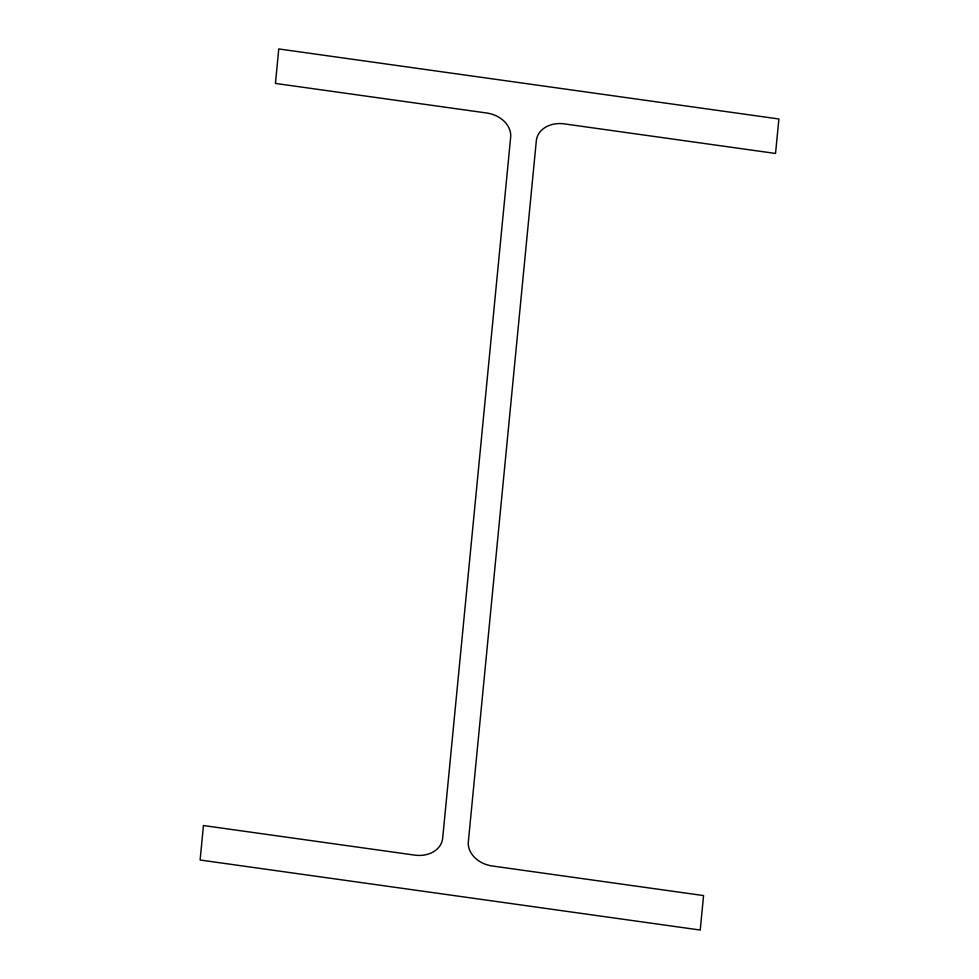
<?xml version="1.0" encoding="UTF-8"?>
<svg xmlns="http://www.w3.org/2000/svg" width="979" height="979" viewBox="0 0 979 979"><rect width="100%" height="100%" fill="white"/><g stroke="black" fill="none" stroke-linecap="round" stroke-linejoin="round"><path stroke-width="1.47" d="M203.461 825.542L200.12 860.015L700.23 930.05L703.571 895.577L492.339 865.999A26.286 20.62 11.9 0 1 468.341 841.781L536.321 140.817A26.286 20.62 11.9 0 1 564.308 123.88L775.539 153.458L778.88 118.985L278.77 48.95L275.429 83.423L486.661 113.001A26.286 20.62 11.9 0 1 510.659 137.219L442.679 838.183A26.286 20.62 11.9 0 1 414.692 855.12L203.461 825.542"/></g></svg>
